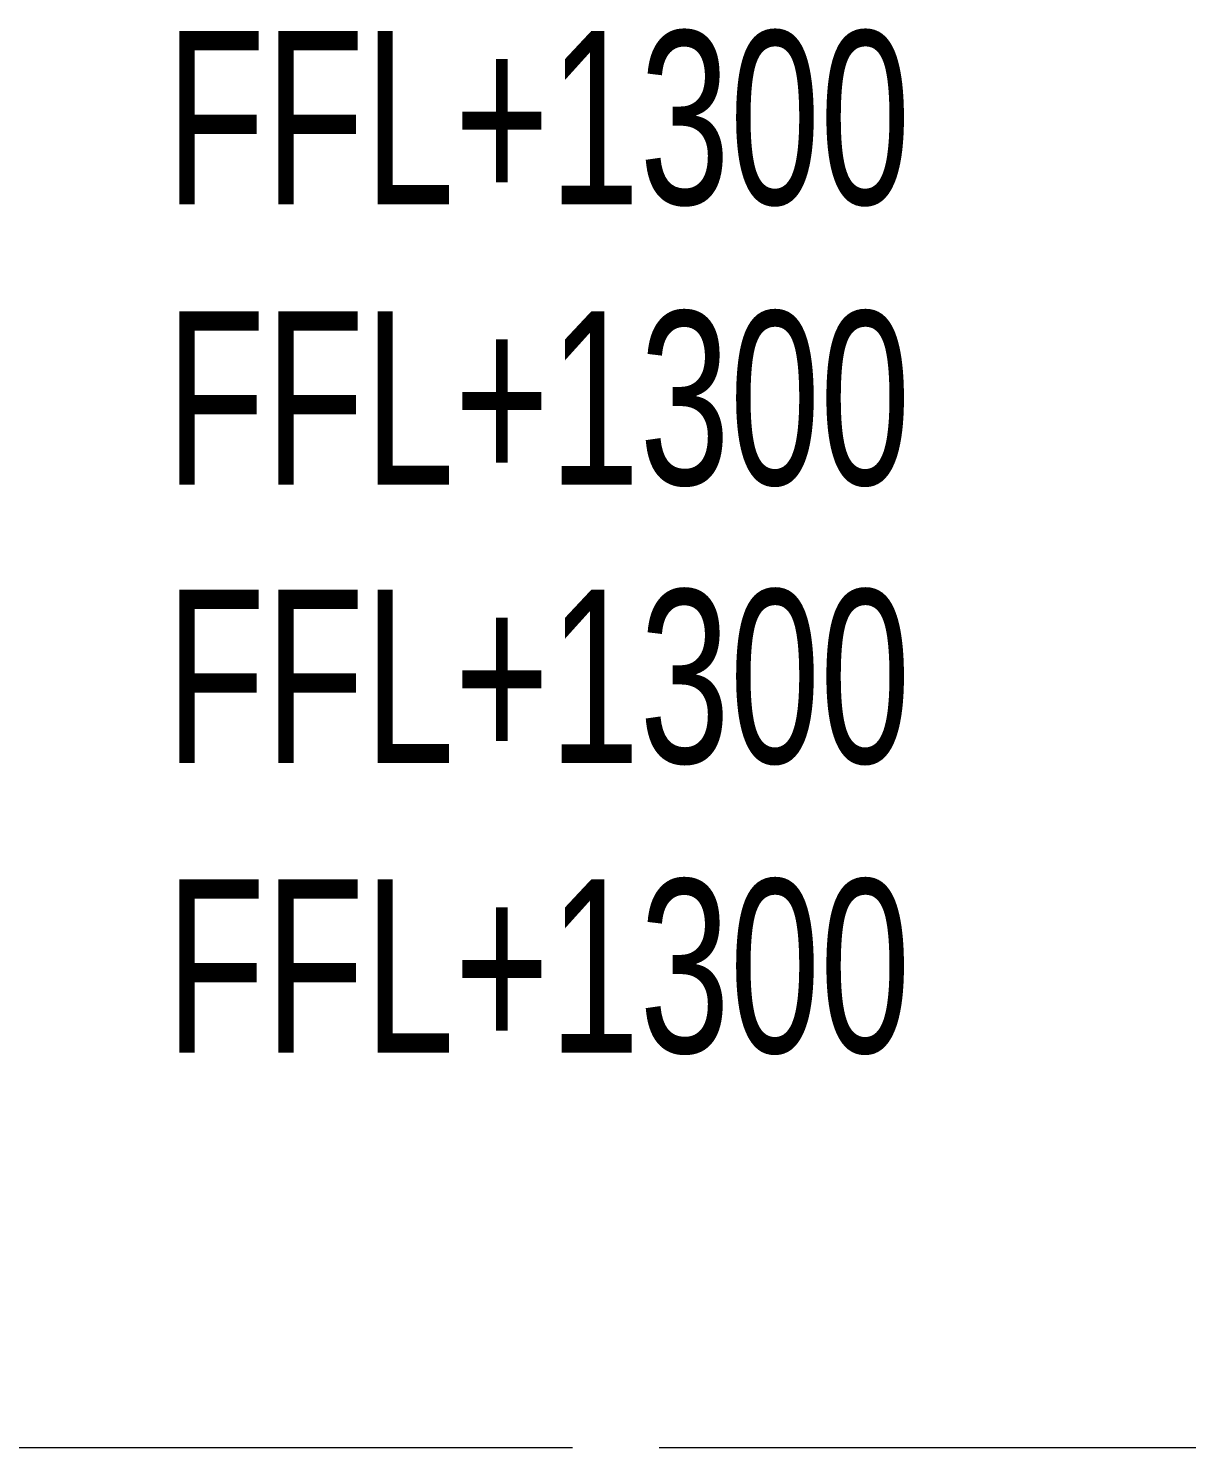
# Model space of a CAD drawing. Header units: millimetres. Extents: x -343543 to 400519, y -115663 to 104219.
# Drawn here: x -333055 to -331718, y 10000 to 11638 of the extents above; entities that cross this region are included whole.
import ezdxf
from ezdxf.xclip import XClip

# ---------------------------------------------------------------- set-up
doc = ezdxf.new("R2010")
doc.units = ezdxf.units.MM
doc.header["$XCLIPFRAME"] = 0
doc.linetypes.add('XREF MAT BANG TUONG XAY$0$CENTER', pattern=[50.8, 31.75, -6.35, 6.35, -6.35])
doc.layers.get('0').update_dxf_attribs({"color": 231, "lineweight": 0})
for name, color, linetype, lineweight in [('A-SYMBOLS', 10, 'Continuous', 13), ('SME-E-POW-NOTE', 134, 'Continuous', 18), ('XREF MAT BANG TUONG XAY$0$A-GRID', 8, 'XREF MAT BANG TUONG XAY$0$CENTER', 15)]:
    doc.layers.add(name, color=color, linetype=linetype, lineweight=lineweight)
doc.styles.add('SME-TEXT', font='sme.shx', dxfattribs={"width": 0.7})

# ---------------------------------------------------------------- blocks, each defined once
blk = doc.blocks.new('XREF MAT BANG TUONG XAY$0$00.xref_IKIGAI_Truc')
at = {"layer": 'XREF MAT BANG TUONG XAY$0$A-GRID', "color": 8, "ltscale": 20}
blk.add_lwpolyline([(-2907.5, 10000), (42750, 10000)], dxfattribs=at)
blk = doc.blocks.new('XREF MAT BANG TUONG XAY$0$xref_IKIGAI_Cot')
at = {"layer": 'XREF MAT BANG TUONG XAY$0$A-GRID', "color": 8, "ltscale": 20}
blk.add_lwpolyline([(-2907.5, 10000), (42750, 10000)], dxfattribs=at)
blk = doc.blocks.new('01.Xref _MB T1')
at = {"color": 8}
blk.add_blockref('XREF MAT BANG TUONG XAY$0$00.xref_IKIGAI_Truc', (0.00011, 0), dxfattribs=at)
ref = blk.add_blockref('XREF MAT BANG TUONG XAY$0$xref_IKIGAI_Cot', (-0.00927, -0.00001), dxfattribs=at)
XClip(ref).set_block_clipping_path([(-1610.3425959283, -2225.6693134198), (41829.1295208634, 21555.8819575264)])

msp = doc.modelspace()

# ---------------------------------------------------------------- block references
at = {"layer": 'A-SYMBOLS'}
msp.add_blockref('01.Xref _MB T1', (-338563.5, 0), dxfattribs=at)

# ---------------------------------------------------------------- next in the draw order: texts
at = {"layer": 'SME-E-POW-NOTE', "style": 'SME-TEXT', "width": 0.7}
for p in [(-332895.9, 11434.6), (-332895.9, 11111.1), (-332895.9, 10789.9), (-332895.9, 10455.7)]:
    msp.add_text('FFL+1300', height=200, dxfattribs=at).set_placement(p)

doc.saveas('drawing.dxf')
